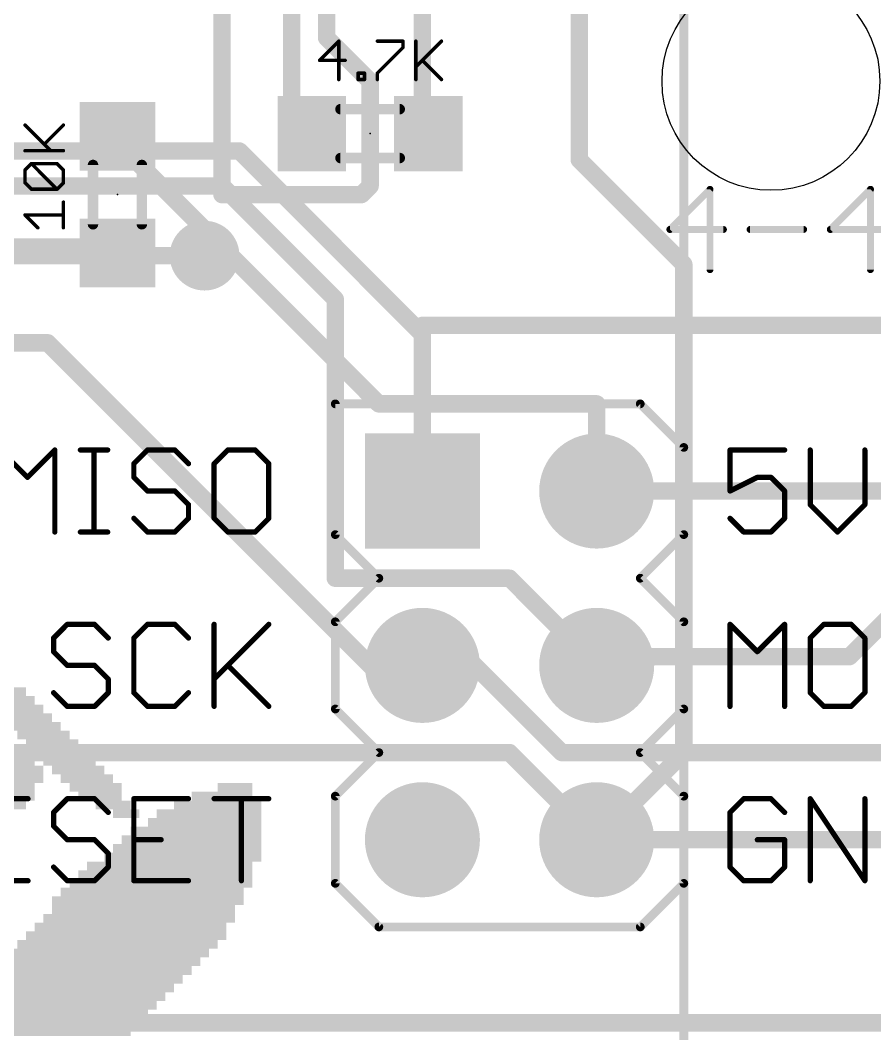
# Model space of a CAD drawing. Extents: x 0 to 99.1, y -1.2 to 60.2.
# Drawn here: x 54.84 to 67.3, y 25.62 to 40.39 of the extents above; entities that cross this region are included whole.
import ezdxf

# ---------------------------------------------------------------- set-up
doc = ezdxf.new("R2010")
doc.units = 0
for name, color, linetype in [('1', 22, 'CONTINUOUS'), ('16', 175, 'CONTINUOUS'), ('17', 82, 'CONTINUOUS'), ('18', 82, 'CONTINUOUS'), ('20', 7, 'CONTINUOUS'), ('21', 253, 'CONTINUOUS'), ('22', 253, 'CONTINUOUS'), ('23', 7, 'CONTINUOUS'), ('51', 253, 'CONTINUOUS')]:
    doc.layers.add(name, color=color, linetype=linetype)

# ---------------------------------------------------------------- blocks, each defined once
blk = doc.blocks.new('RECT')
blk.add_solid([(-0.5, -0.5), (0.5, -0.5), (-0.5, 0.5), (0.5, 0.5)])
blk = doc.blocks.new('ROUNDP')
at = {"const_width": 0.5}
blk.add_lwpolyline([(0, -0.25, 1), (0, 0.25, 1), (0, -0.25)], format="xyb", dxfattribs=at)
blk = doc.blocks.new('SQUAREP')
blk.add_solid([(-0.5, -0.5), (0.5, -0.5), (-0.5, 0.5), (0.5, 0.5)])
blk = doc.blocks.new('ROUNDV')
at = {"const_width": 0.5}
blk.add_lwpolyline([(0, -0.25, 1), (0, 0.25, 1), (0, -0.25)], format="xyb", dxfattribs=at)

msp = doc.modelspace()

# ---------------------------------------------------------------- linework, layer by layer
at = {"layer": '1', "const_width": 0.254}
for points in [[(58.801, 38.989), (58.801, 43.053)], [(59.309, 40.132), (59.309, 42.418)], [(60.706, 38.735), (60.706, 41.021)], [(62.992, 41.021), (62.992, 38.354)], [(57.785, 40.513), (57.785, 37.846)], [(59.944, 39.497), (59.309, 40.132)], [(59.944, 37.973), (59.944, 39.497)], [(59.055, 38.735), (58.801, 38.989)], [(59.055, 38.735), (59.094, 38.735)], [(60.706, 38.735), (60.794, 38.735)], [(56.261, 38.608), (56.261, 38.696)], [(57.7215, 37.1475), (56.261, 38.608)], [(62.992, 38.354), (64.516, 36.83)], [(59.817, 37.846), (59.944, 37.973)], [(57.785, 37.846), (59.817, 37.846)], [(53.086, 37.084), (56.261, 37.084)], [(56.261, 37.084), (56.261, 36.996)], [(57.7215, 37.1475), (57.531, 36.957)], [(60.071, 34.798), (57.7215, 37.1475)], [(64.516, 36.83), (64.516, 29.718)], [(63.246, 34.798), (60.071, 34.798)], [(63.246, 33.528), (63.246, 34.798)], [(64.516, 29.718), (63.246, 28.448)]]:
    msp.add_lwpolyline(points, dxfattribs=at)
at = {"layer": '1', "const_width": 0.127}
for points in [[(59.3539, 40.1769, 1), (59.2641, 40.0871)], [(59.2455, 40.132, 1), (59.3725, 40.132)], [(60.0075, 39.497, 1), (59.8805, 39.497)], [(59.8991, 39.4521, 1), (59.9889, 39.5419)], [(58.8459, 39.0339, 1), (58.7561, 38.9441)], [(58.7375, 38.989, 1), (58.8645, 38.989)], [(59.055, 38.7985, 1), (59.055, 38.6715)], [(59.0101, 38.6901, 1), (59.0999, 38.7799)], [(59.094, 38.6715, 1), (59.094, 38.7985)], [(60.706, 38.7985, 1), (60.706, 38.6715)], [(60.794, 38.6715, 1), (60.794, 38.7985)], [(56.3245, 38.696, 1), (56.1975, 38.696)], [(56.3059, 38.6529, 1), (56.2161, 38.5631)], [(60.6425, 38.735, 1), (60.7695, 38.735)], [(56.1975, 38.608, 1), (56.3245, 38.608)], [(63.0369, 38.3989, 1), (62.9471, 38.3091)], [(62.9285, 38.354, 1), (63.0555, 38.354)], [(59.9889, 37.9281, 1), (59.8991, 38.0179)], [(57.785, 37.9095, 1), (57.785, 37.7825)], [(59.7721, 37.8909, 1), (59.8619, 37.8011)], [(59.817, 37.7825, 1), (59.817, 37.9095)], [(59.8805, 37.973, 1), (60.0075, 37.973)], [(57.7215, 37.846, 1), (57.8485, 37.846)], [(56.3245, 37.084, 1), (56.1975, 37.084)], [(56.261, 37.0205, 1), (56.261, 37.1475)], [(57.7664, 37.1924, 1), (57.6766, 37.1026)], [(57.7664, 37.1026, 1), (57.6766, 37.1924)], [(57.6766, 37.1026, 1), (57.7664, 37.1924)], [(56.1975, 36.996, 1), (56.3245, 36.996)], [(57.4861, 37.0019, 1), (57.5759, 36.9121)], [(64.5795, 36.83, 1), (64.4525, 36.83)], [(64.4711, 36.7851, 1), (64.5609, 36.8749)], [(60.071, 34.8615, 1), (60.071, 34.7345)], [(60.0261, 34.7531, 1), (60.1159, 34.8429)], [(63.3095, 34.798, 1), (63.1825, 34.798)], [(63.246, 34.7345, 1), (63.246, 34.8615)], [(63.1825, 33.528, 1), (63.3095, 33.528)], [(64.5609, 29.6731, 1), (64.4711, 29.7629)], [(64.4525, 29.718, 1), (64.5795, 29.718)], [(63.2011, 28.4929, 1), (63.2909, 28.4031)]]:
    msp.add_lwpolyline(points, format="xyb", dxfattribs=at)
at = {"layer": '16', "const_width": 0.254}
for points in [[(66.929, 31.115), (76.708, 40.894)], [(58.039, 38.481), (36.957, 38.481)], [(60.6425, 35.8775), (58.039, 38.481)], [(57.785, 37.973), (36.195, 37.973)], [(59.436, 36.322), (57.785, 37.973)], [(57.531, 36.957), (36.576, 36.957)], [(59.436, 32.258), (59.436, 36.322)], [(60.706, 35.941), (60.6425, 35.8775)], [(60.706, 35.941), (69.088, 35.941)], [(60.706, 35.814), (60.6425, 35.8775)], [(60.706, 33.528), (60.706, 35.814)], [(55.245, 35.687), (34.29, 35.687)], [(59.944, 30.988), (55.245, 35.687)], [(63.246, 33.528), (67.437, 33.528)], [(61.976, 32.258), (59.436, 32.258)], [(63.246, 30.988), (61.976, 32.258)], [(63.246, 31.115), (66.929, 31.115)], [(63.246, 31.115), (63.246, 30.988)], [(60.706, 30.988), (59.944, 30.988)], [(60.706, 30.988), (61.468, 30.988)], [(61.468, 30.988), (62.738, 29.718)], [(48.895, 29.718), (61.976, 29.718)], [(61.976, 29.718), (63.246, 28.448)], [(62.738, 29.718), (67.691, 29.718)], [(63.246, 28.448), (74.93, 28.448)], [(21.59, 25.781), (73.533, 25.781)]]:
    msp.add_lwpolyline(points, dxfattribs=at)
at = {"layer": '16', "const_width": 0.127}
for points in [[(58.0839, 38.5259, 1), (57.9941, 38.4361)], [(58.039, 38.4175, 1), (58.039, 38.5445)], [(57.8299, 38.0179, 1), (57.7401, 37.9281)], [(57.785, 37.9095, 1), (57.785, 38.0365)], [(57.531, 36.8935, 1), (57.531, 37.0205)], [(59.4995, 36.322, 1), (59.3725, 36.322)], [(59.3911, 36.2771, 1), (59.4809, 36.3669)], [(60.706, 36.0045, 1), (60.706, 35.8775)], [(60.7509, 35.8961, 1), (60.6611, 35.9859)], [(60.6874, 35.9224, 1), (60.5976, 35.8326)], [(60.5976, 35.9224, 1), (60.6874, 35.8326)], [(60.5976, 35.8326, 1), (60.6874, 35.9224)], [(60.7695, 35.814, 1), (60.6425, 35.814)], [(60.6611, 35.7691, 1), (60.7509, 35.8589)], [(55.2899, 35.7319, 1), (55.2001, 35.6421)], [(55.245, 35.6235, 1), (55.245, 35.7505)], [(60.6425, 33.528, 1), (60.7695, 33.528)], [(63.246, 33.5915, 1), (63.246, 33.4645)], [(59.436, 32.3215, 1), (59.436, 32.1945)], [(62.0209, 32.3029, 1), (61.9311, 32.2131)], [(61.976, 32.1945, 1), (61.976, 32.3215)], [(59.3725, 32.258, 1), (59.4995, 32.258)], [(63.246, 31.1785, 1), (63.246, 31.0515)], [(63.3095, 31.115, 1), (63.1825, 31.115)], [(66.8841, 31.1599, 1), (66.9739, 31.0701)], [(66.929, 31.0515, 1), (66.929, 31.1785)], [(59.944, 31.0515, 1), (59.944, 30.9245)], [(59.8991, 30.9431, 1), (59.9889, 31.0329)], [(60.706, 31.0515, 1), (60.706, 30.9245)], [(60.706, 30.9245, 1), (60.706, 31.0515)], [(61.5129, 31.0329, 1), (61.4231, 30.9431)], [(61.468, 30.9245, 1), (61.468, 31.0515)], [(63.1825, 30.988, 1), (63.3095, 30.988)], [(63.2011, 30.9431, 1), (63.2909, 31.0329)], [(62.0209, 29.7629, 1), (61.9311, 29.6731)], [(61.976, 29.6545, 1), (61.976, 29.7815)], [(62.738, 29.7815, 1), (62.738, 29.6545)], [(62.6931, 29.6731, 1), (62.7829, 29.7629)], [(63.246, 28.5115, 1), (63.246, 28.3845)], [(63.2011, 28.4031, 1), (63.2909, 28.4929)]]:
    msp.add_lwpolyline(points, format="xyb", dxfattribs=at)
at = {"layer": '20'}
msp.add_circle((65.786, 39.497), 1.5875, dxfattribs=at)
at = {"layer": '21'}
for points, const_width in [([(59.487, 40.0817), (59.2074, 39.802)], 0.0508), ([(59.487, 39.5224), (59.487, 40.0817)], 0.0508), ([(60.0494, 40.0817), (60.4222, 40.0817)], 0.0508), ([(60.4222, 39.9885), (60.0494, 39.6156)], 0.0508), ([(60.4222, 40.0817), (60.4222, 39.9885)], 0.0508), ([(60.6107, 40.0817), (60.6107, 39.5224)], 0.0508), ([(60.6107, 39.7088), (60.9835, 40.0817)], 0.0508), ([(59.2074, 39.802), (59.5802, 39.802)], 0.0508), ([(60.7039, 39.802), (60.9835, 39.5224)], 0.0508), ([(59.7687, 39.5224), (59.7687, 39.6156)], 0.0508), ([(59.7687, 39.6156), (59.8619, 39.6156)], 0.0508), ([(59.8619, 39.6156), (59.8619, 39.5224)], 0.0508), ([(60.0494, 39.6156), (60.0494, 39.5224)], 0.0508), ([(59.8619, 39.5224), (59.7687, 39.5224)], 0.0508), ([(55.2872, 38.486), (54.9143, 38.8589)], 0.0508), ([(55.194, 38.5792), (55.4736, 38.8589)], 0.0508), ([(54.9143, 38.486), (55.4736, 38.486)], 0.0508), ([(54.9143, 38.2043), (55.0075, 38.2976)], 0.0508), ([(55.0075, 38.2976), (55.3804, 38.2976)], 0.0508), ([(55.3804, 37.9247), (55.0075, 38.2976)], 0.0508), ([(55.3804, 38.2976), (55.4736, 38.2043)], 0.0508), ([(54.9143, 38.0179), (54.9143, 38.2043)], 0.0508), ([(55.4736, 38.2043), (55.4736, 38.0179)], 0.0508), ([(55.0075, 37.9247), (54.9143, 38.0179)], 0.0508), ([(55.3804, 37.9247), (55.0075, 37.9247)], 0.0508), ([(55.4736, 38.0179), (55.3804, 37.9247)], 0.0508), ([(64.8975, 37.9232), (64.3128, 37.3385)], 0.1016), ([(64.8975, 36.7538), (64.8975, 37.9232)], 0.1016), ([(67.2363, 37.9232), (66.6516, 37.3385)], 0.1016), ([(67.2363, 36.7538), (67.2363, 37.9232)], 0.1016), ([(55.4736, 37.3634), (55.4736, 37.7362)], 0.0508), ([(55.1008, 37.3634), (54.9143, 37.5498)], 0.0508), ([(54.9143, 37.5498), (55.4736, 37.5498)], 0.0508), ([(64.3128, 37.3385), (65.0924, 37.3385)], 0.1016), ([(65.4822, 37.3385), (66.2618, 37.3385)], 0.1016), ([(66.6516, 37.3385), (67.4312, 37.3385)], 0.1016), ([(63.881, 34.798), (59.436, 34.798)], 0.127), ([(59.436, 34.798), (59.436, 32.893)], 0.127), ([(64.516, 34.163), (63.881, 34.798)], 0.127), ([(54.5513, 34.1259), (54.9496, 33.7276)], 0.0762), ([(54.9496, 33.7276), (55.3479, 34.1259)], 0.0762), ([(55.3479, 34.1259), (55.3479, 32.9311)], 0.0762), ([(55.7207, 34.1259), (56.119, 34.1259)], 0.0762), ([(55.9198, 32.9311), (55.9198, 34.1259)], 0.0762), ([(56.6994, 34.1259), (56.5003, 33.9268)], 0.0762), ([(57.0977, 34.1259), (56.6994, 34.1259)], 0.0762), ([(57.2968, 33.9268), (57.0977, 34.1259)], 0.0762), ([(57.8688, 34.1259), (57.6697, 33.9268)], 0.0762), ([(58.2671, 34.1259), (57.8688, 34.1259)], 0.0762), ([(58.4662, 33.9268), (58.2671, 34.1259)], 0.0762), ([(64.516, 32.893), (64.516, 34.163)], 0.127), ([(65.9856, 34.1259), (65.1891, 34.1259)], 0.0762), ([(65.1891, 34.1259), (65.1891, 33.5285)], 0.0762), ([(66.3585, 34.1259), (66.3585, 33.3294)], 0.0762), ([(67.155, 33.3294), (67.155, 34.1259)], 0.0762), ([(56.5003, 33.9268), (56.5003, 33.7276)], 0.0762), ([(57.6697, 33.9268), (57.6697, 33.1302)], 0.0762), ([(58.4662, 33.1302), (58.4662, 33.9268)], 0.0762), ([(56.5003, 33.7276), (56.6994, 33.5285)], 0.0762), ([(65.1891, 33.5285), (65.5874, 33.7276)], 0.0762), ([(65.5874, 33.7276), (65.7865, 33.7276)], 0.0762), ([(65.7865, 33.7276), (65.9856, 33.5285)], 0.0762), ([(56.6994, 33.5285), (57.0977, 33.5285)], 0.0762), ([(57.0977, 33.5285), (57.2968, 33.3294)], 0.0762), ([(65.9856, 33.5285), (65.9856, 33.1302)], 0.0762), ([(57.2968, 33.3294), (57.2968, 33.1302)], 0.0762), ([(66.3585, 33.3294), (66.7568, 32.9311)], 0.0762), ([(66.7568, 32.9311), (67.155, 33.3294)], 0.0762), ([(56.6994, 32.9311), (56.5003, 33.1302)], 0.0762), ([(57.2968, 33.1302), (57.0977, 32.9311)], 0.0762), ([(57.6697, 33.1302), (57.8688, 32.9311)], 0.0762), ([(58.2671, 32.9311), (58.4662, 33.1302)], 0.0762), ([(65.3882, 32.9311), (65.1891, 33.1302)], 0.0762), ([(65.9856, 33.1302), (65.7865, 32.9311)], 0.0762), ([(55.7207, 32.9311), (56.119, 32.9311)], 0.0762), ([(57.0977, 32.9311), (56.6994, 32.9311)], 0.0762), ([(57.8688, 32.9311), (58.2671, 32.9311)], 0.0762), ([(59.436, 32.893), (60.071, 32.258)], 0.127), ([(63.881, 32.258), (64.516, 32.893)], 0.127), ([(65.7865, 32.9311), (65.3882, 32.9311)], 0.0762), ([(60.071, 32.258), (59.436, 31.623)], 0.127), ([(64.516, 31.623), (63.881, 32.258)], 0.127), ([(55.53, 31.5859), (55.3309, 31.3868)], 0.0762), ([(55.9283, 31.5859), (55.53, 31.5859)], 0.0762), ([(56.1275, 31.3868), (55.9283, 31.5859)], 0.0762), ([(56.6994, 31.5859), (56.5003, 31.3868)], 0.0762), ([(57.0977, 31.5859), (56.6994, 31.5859)], 0.0762), ([(57.2968, 31.3868), (57.0977, 31.5859)], 0.0762), ([(57.6697, 31.5859), (57.6697, 30.3911)], 0.0762), ([(57.6697, 30.7894), (58.4662, 31.5859)], 0.0762), ([(59.436, 31.623), (59.436, 30.353)], 0.127), ([(64.516, 30.353), (64.516, 31.623)], 0.127), ([(65.1891, 30.3911), (65.1891, 31.5859)], 0.0762), ([(65.1891, 31.5859), (65.5874, 31.1876)], 0.0762), ([(65.5874, 31.1876), (65.9856, 31.5859)], 0.0762), ([(65.9856, 31.5859), (65.9856, 30.3911)], 0.0762), ([(66.5576, 31.5859), (66.3585, 31.3868)], 0.0762), ([(66.9559, 31.5859), (66.5576, 31.5859)], 0.0762), ([(67.155, 31.3868), (66.9559, 31.5859)], 0.0762), ([(55.3309, 31.3868), (55.3309, 31.1876)], 0.0762), ([(56.5003, 31.3868), (56.5003, 30.5902)], 0.0762), ([(66.3585, 31.3868), (66.3585, 30.5902)], 0.0762), ([(67.155, 30.5902), (67.155, 31.3868)], 0.0762), ([(55.3309, 31.1876), (55.53, 30.9885)], 0.0762), ([(55.53, 30.9885), (55.9283, 30.9885)], 0.0762), ([(55.9283, 30.9885), (56.1275, 30.7894)], 0.0762), ([(57.8688, 30.9885), (58.4662, 30.3911)], 0.0762), ([(56.1275, 30.7894), (56.1275, 30.5902)], 0.0762), ([(55.53, 30.3911), (55.3309, 30.5902)], 0.0762), ([(56.1275, 30.5902), (55.9283, 30.3911)], 0.0762), ([(56.5003, 30.5902), (56.6994, 30.3911)], 0.0762), ([(57.0977, 30.3911), (57.2968, 30.5902)], 0.0762), ([(66.3585, 30.5902), (66.5576, 30.3911)], 0.0762), ([(66.9559, 30.3911), (67.155, 30.5902)], 0.0762), ([(55.9283, 30.3911), (55.53, 30.3911)], 0.0762), ([(56.6994, 30.3911), (57.0977, 30.3911)], 0.0762), ([(59.436, 30.353), (60.071, 29.718)], 0.127), ([(63.881, 29.718), (64.516, 30.353)], 0.127), ([(66.5576, 30.3911), (66.9559, 30.3911)], 0.0762), ([(60.071, 29.718), (59.436, 29.083)], 0.127), ([(64.516, 29.083), (63.881, 29.718)], 0.127), ([(59.436, 29.083), (59.436, 27.813)], 0.127), ([(64.516, 27.813), (64.516, 29.083)], 0.127), ([(54.958, 29.0459), (54.1615, 29.0459)], 0.0762), ([(55.53, 29.0459), (55.3309, 28.8468)], 0.0762), ([(55.9283, 29.0459), (55.53, 29.0459)], 0.0762), ([(56.1274, 28.8468), (55.9283, 29.0459)], 0.0762), ([(57.2968, 29.0459), (56.5003, 29.0459)], 0.0762), ([(56.5003, 29.0459), (56.5003, 27.8511)], 0.0762), ([(57.6697, 29.0459), (58.4662, 29.0459)], 0.0762), ([(58.068, 27.8511), (58.068, 29.0459)], 0.0762), ([(65.3882, 29.0459), (65.1891, 28.8468)], 0.0762), ([(65.7865, 29.0459), (65.3882, 29.0459)], 0.0762), ([(65.9856, 28.8468), (65.7865, 29.0459)], 0.0762), ([(66.3585, 27.8511), (66.3585, 29.0459)], 0.0762), ([(66.3585, 29.0459), (67.155, 27.8511)], 0.0762), ([(67.155, 27.8511), (67.155, 29.0459)], 0.0762), ([(55.3309, 28.8468), (55.3309, 28.6476)], 0.0762), ([(65.1891, 28.8468), (65.1891, 28.0502)], 0.0762), ([(55.3309, 28.6476), (55.53, 28.4485)], 0.0762), ([(55.53, 28.4485), (55.9283, 28.4485)], 0.0762), ([(55.9283, 28.4485), (56.1274, 28.2494)], 0.0762), ([(56.5003, 28.4485), (56.8986, 28.4485)], 0.0762), ([(65.9856, 28.4485), (65.5874, 28.4485)], 0.0762), ([(65.9856, 28.0502), (65.9856, 28.4485)], 0.0762), ([(56.1274, 28.2494), (56.1274, 28.0502)], 0.0762), ([(55.53, 27.8511), (55.3309, 28.0502)], 0.0762), ([(56.1274, 28.0502), (55.9283, 27.8511)], 0.0762), ([(65.1891, 28.0502), (65.3882, 27.8511)], 0.0762), ([(65.7865, 27.8511), (65.9856, 28.0502)], 0.0762), ([(54.1615, 27.8511), (54.958, 27.8511)], 0.0762), ([(55.9283, 27.8511), (55.53, 27.8511)], 0.0762), ([(56.5003, 27.8511), (57.2968, 27.8511)], 0.0762), ([(59.436, 27.813), (60.071, 27.178)], 0.127), ([(63.881, 27.178), (64.516, 27.813)], 0.127), ([(65.3882, 27.8511), (65.7865, 27.8511)], 0.0762), ([(60.071, 27.178), (63.881, 27.178)], 0.127)]:
    msp.add_lwpolyline(points, dxfattribs=dict(at, const_width=const_width))
for points, const_width in [([(59.4997, 40.0817, 1), (59.4743, 40.0817)], 0.0254), ([(59.496, 40.0727, 1), (59.4781, 40.0907)], 0.0254), ([(60.0494, 40.0944, 1), (60.0494, 40.069)], 0.0254), ([(60.4349, 40.0817, 1), (60.4095, 40.0817)], 0.0254), ([(60.4312, 39.9795, 1), (60.4132, 39.9974)], 0.0254), ([(60.4222, 40.069, 1), (60.4222, 40.0944)], 0.0254), ([(60.6234, 40.0817, 1), (60.598, 40.0817)], 0.0254), ([(60.9925, 40.0727, 1), (60.9745, 40.0907)], 0.0254), ([(60.4095, 39.9885, 1), (60.4349, 39.9885)], 0.0254), ([(59.2074, 39.8147, 1), (59.2074, 39.7893)], 0.0254), ([(59.1984, 39.811, 1), (59.2164, 39.7931)], 0.0254), ([(59.5802, 39.7893, 1), (59.5802, 39.8147)], 0.0254), ([(60.6017, 39.7178, 1), (60.6197, 39.6998)], 0.0254), ([(60.7129, 39.811, 1), (60.6949, 39.7931)], 0.0254), ([(59.7814, 39.6156, 1), (59.756, 39.6156)], 0.0254), ([(59.7687, 39.6283, 1), (59.7687, 39.6029)], 0.0254), ([(59.8746, 39.6156, 1), (59.8492, 39.6156)], 0.0254), ([(59.8619, 39.6029, 1), (59.8619, 39.6283)], 0.0254), ([(60.0621, 39.6156, 1), (60.0367, 39.6156)], 0.0254), ([(60.0404, 39.6246, 1), (60.0583, 39.6066)], 0.0254), ([(59.4743, 39.5224, 1), (59.4997, 39.5224)], 0.0254), ([(59.7687, 39.5351, 1), (59.7687, 39.5097)], 0.0254), ([(59.756, 39.5224, 1), (59.7814, 39.5224)], 0.0254), ([(59.8492, 39.5224, 1), (59.8746, 39.5224)], 0.0254), ([(59.8619, 39.5097, 1), (59.8619, 39.5351)], 0.0254), ([(60.0367, 39.5224, 1), (60.0621, 39.5224)], 0.0254), ([(60.598, 39.5224, 1), (60.6234, 39.5224)], 0.0254), ([(60.9745, 39.5134, 1), (60.9925, 39.5314)], 0.0254), ([(54.9233, 38.8678, 1), (54.9053, 38.8499)], 0.0254), ([(55.4826, 38.8499, 1), (55.4646, 38.8678)], 0.0254), ([(55.185, 38.5882, 1), (55.2029, 38.5703)], 0.0254), ([(54.9143, 38.4987, 1), (54.9143, 38.4733)], 0.0254), ([(55.2782, 38.477, 1), (55.2962, 38.495)], 0.0254), ([(55.4736, 38.4733, 1), (55.4736, 38.4987)], 0.0254), ([(55.0075, 38.3103, 1), (55.0075, 38.2849)], 0.0254), ([(55.0165, 38.3065, 1), (54.9986, 38.2886)], 0.0254), ([(55.0165, 38.2886, 1), (54.9986, 38.3065)], 0.0254), ([(55.3894, 38.3065, 1), (55.3714, 38.2886)], 0.0254), ([(55.3804, 38.2849, 1), (55.3804, 38.3103)], 0.0254), ([(54.927, 38.2043, 1), (54.9016, 38.2043)], 0.0254), ([(54.9053, 38.2133, 1), (54.9233, 38.1954)], 0.0254), ([(55.4863, 38.2043, 1), (55.4609, 38.2043)], 0.0254), ([(55.4646, 38.1954, 1), (55.4826, 38.2133)], 0.0254), ([(54.9233, 38.0269, 1), (54.9053, 38.0089)], 0.0254), ([(54.9016, 38.0179, 1), (54.927, 38.0179)], 0.0254), ([(55.0075, 37.9374, 1), (55.0075, 37.912)], 0.0254), ([(54.9986, 37.9157, 1), (55.0165, 37.9337)], 0.0254), ([(55.3714, 37.9337, 1), (55.3894, 37.9157)], 0.0254), ([(55.3714, 37.9157, 1), (55.3894, 37.9337)], 0.0254), ([(55.3804, 37.912, 1), (55.3804, 37.9374)], 0.0254), ([(55.4609, 38.0179, 1), (55.4863, 38.0179)], 0.0254), ([(55.4826, 38.0089, 1), (55.4646, 38.0269)], 0.0254), ([(64.9229, 37.9232, 1), (64.8721, 37.9232)], 0.0508), ([(64.9155, 37.9052, 1), (64.8795, 37.9412)], 0.0508), ([(67.2617, 37.9232, 1), (67.2109, 37.9232)], 0.0508), ([(67.2543, 37.9052, 1), (67.2183, 37.9412)], 0.0508), ([(55.4863, 37.7362, 1), (55.4609, 37.7362)], 0.0254), ([(54.9233, 37.5588, 1), (54.9053, 37.5408)], 0.0254), ([(54.9143, 37.5625, 1), (54.9143, 37.5371)], 0.0254), ([(55.4736, 37.5371, 1), (55.4736, 37.5625)], 0.0254), ([(55.0918, 37.3544, 1), (55.1097, 37.3724)], 0.0254), ([(55.4609, 37.3634, 1), (55.4863, 37.3634)], 0.0254), ([(64.2948, 37.3565, 1), (64.3308, 37.3205)], 0.0508), ([(64.3128, 37.3639, 1), (64.3128, 37.3131)], 0.0508), ([(65.0924, 37.3131, 1), (65.0924, 37.3639)], 0.0508), ([(65.4822, 37.3639, 1), (65.4822, 37.3131)], 0.0508), ([(66.2618, 37.3131, 1), (66.2618, 37.3639)], 0.0508), ([(66.6336, 37.3565, 1), (66.6696, 37.3205)], 0.0508), ([(66.6516, 37.3639, 1), (66.6516, 37.3131)], 0.0508), ([(64.8721, 36.7538, 1), (64.9229, 36.7538)], 0.0508), ([(67.2109, 36.7538, 1), (67.2617, 36.7538)], 0.0508), ([(59.436, 34.8298, 1), (59.436, 34.7662)], 0.0635), ([(59.4678, 34.798, 1), (59.4042, 34.798)], 0.0635), ([(63.9035, 34.8205, 1), (63.8585, 34.7755)], 0.0635), ([(63.881, 34.7662, 1), (63.881, 34.8298)], 0.0635), ([(55.3669, 34.1259, 1), (55.3288, 34.1259)], 0.0381), ([(55.3613, 34.1124, 1), (55.3344, 34.1394)], 0.0381), ([(55.7207, 34.145, 1), (55.7207, 34.1069)], 0.0381), ([(55.9389, 34.1259, 1), (55.9008, 34.1259)], 0.0381), ([(56.119, 34.1069, 1), (56.119, 34.145)], 0.0381), ([(56.6994, 34.145, 1), (56.6994, 34.1069)], 0.0381), ([(56.7129, 34.1124, 1), (56.686, 34.1394)], 0.0381), ([(57.1112, 34.1394, 1), (57.0842, 34.1124)], 0.0381), ([(57.0977, 34.1069, 1), (57.0977, 34.145)], 0.0381), ([(57.8688, 34.145, 1), (57.8688, 34.1069)], 0.0381), ([(57.8823, 34.1124, 1), (57.8554, 34.1394)], 0.0381), ([(58.2806, 34.1394, 1), (58.2536, 34.1124)], 0.0381), ([(58.2671, 34.1069, 1), (58.2671, 34.145)], 0.0381), ([(64.5478, 34.163, 1), (64.4843, 34.163)], 0.0635), ([(64.4935, 34.1405, 1), (64.5385, 34.1855)], 0.0635), ([(65.1891, 34.145, 1), (65.1891, 34.1069)], 0.0381), ([(65.2081, 34.1259, 1), (65.1701, 34.1259)], 0.0381), ([(65.9856, 34.1069, 1), (65.9856, 34.145)], 0.0381), ([(66.3775, 34.1259, 1), (66.3394, 34.1259)], 0.0381), ([(67.1741, 34.1259, 1), (67.136, 34.1259)], 0.0381), ([(56.5193, 33.9268, 1), (56.4812, 33.9268)], 0.0381), ([(56.4868, 33.9403, 1), (56.5138, 33.9133)], 0.0381), ([(57.2834, 33.9133, 1), (57.3103, 33.9403)], 0.0381), ([(57.6887, 33.9268, 1), (57.6506, 33.9268)], 0.0381), ([(57.6562, 33.9403, 1), (57.6832, 33.9133)], 0.0381), ([(58.4853, 33.9268, 1), (58.4472, 33.9268)], 0.0381), ([(58.4528, 33.9133, 1), (58.4797, 33.9403)], 0.0381), ([(54.9361, 33.7411, 1), (54.963, 33.7142)], 0.0381), ([(54.9361, 33.7142, 1), (54.963, 33.7411)], 0.0381), ([(56.5138, 33.7411, 1), (56.4868, 33.7142)], 0.0381), ([(56.4812, 33.7276, 1), (56.5193, 33.7276)], 0.0381), ([(65.5874, 33.7467, 1), (65.5874, 33.7086)], 0.0381), ([(65.5959, 33.7106, 1), (65.5789, 33.7447)], 0.0381), ([(65.8, 33.7411, 1), (65.773, 33.7142)], 0.0381), ([(65.7865, 33.7086, 1), (65.7865, 33.7467)], 0.0381), ([(56.6994, 33.5476, 1), (56.6994, 33.5095)], 0.0381), ([(56.686, 33.515, 1), (56.7129, 33.542)], 0.0381), ([(57.1112, 33.542, 1), (57.0842, 33.515)], 0.0381), ([(57.0977, 33.5095, 1), (57.0977, 33.5476)], 0.0381), ([(65.1806, 33.5455, 1), (65.1976, 33.5115)], 0.0381), ([(65.1701, 33.5285, 1), (65.2081, 33.5285)], 0.0381), ([(66.0047, 33.5285, 1), (65.9666, 33.5285)], 0.0381), ([(65.9722, 33.515, 1), (65.9991, 33.542)], 0.0381), ([(57.3159, 33.3294, 1), (57.2778, 33.3294)], 0.0381), ([(66.372, 33.3428, 1), (66.345, 33.3159)], 0.0381), ([(67.1685, 33.3159, 1), (67.1416, 33.3428)], 0.0381), ([(57.2834, 33.3159, 1), (57.3103, 33.3428)], 0.0381), ([(66.3394, 33.3294, 1), (66.3775, 33.3294)], 0.0381), ([(67.136, 33.3294, 1), (67.1741, 33.3294)], 0.0381), ([(56.5138, 33.1437, 1), (56.4868, 33.1168)], 0.0381), ([(57.2778, 33.1302, 1), (57.3159, 33.1302)], 0.0381), ([(57.3103, 33.1168, 1), (57.2834, 33.1437)], 0.0381), ([(57.6506, 33.1302, 1), (57.6887, 33.1302)], 0.0381), ([(57.6832, 33.1437, 1), (57.6562, 33.1168)], 0.0381), ([(58.4472, 33.1302, 1), (58.4853, 33.1302)], 0.0381), ([(58.4797, 33.1168, 1), (58.4528, 33.1437)], 0.0381), ([(65.2026, 33.1437, 1), (65.1756, 33.1168)], 0.0381), ([(65.9666, 33.1302, 1), (66.0047, 33.1302)], 0.0381), ([(65.9991, 33.1168, 1), (65.9722, 33.1437)], 0.0381), ([(55.3288, 32.9311, 1), (55.3669, 32.9311)], 0.0381), ([(55.7207, 32.9502, 1), (55.7207, 32.9121)], 0.0381), ([(55.9008, 32.9311, 1), (55.9389, 32.9311)], 0.0381), ([(56.119, 32.9121, 1), (56.119, 32.9502)], 0.0381), ([(56.6994, 32.9502, 1), (56.6994, 32.9121)], 0.0381), ([(56.686, 32.9176, 1), (56.7129, 32.9446)], 0.0381), ([(57.0842, 32.9446, 1), (57.1112, 32.9176)], 0.0381), ([(57.0977, 32.9121, 1), (57.0977, 32.9502)], 0.0381), ([(57.8688, 32.9502, 1), (57.8688, 32.9121)], 0.0381), ([(57.8554, 32.9176, 1), (57.8823, 32.9446)], 0.0381), ([(58.2536, 32.9446, 1), (58.2806, 32.9176)], 0.0381), ([(58.2671, 32.9121, 1), (58.2671, 32.9502)], 0.0381), ([(59.4585, 32.9155, 1), (59.4135, 32.8705)], 0.0635), ([(59.4042, 32.893, 1), (59.4678, 32.893)], 0.0635), ([(64.4843, 32.893, 1), (64.5478, 32.893)], 0.0635), ([(64.5385, 32.8705, 1), (64.4935, 32.9155)], 0.0635), ([(65.3882, 32.9502, 1), (65.3882, 32.9121)], 0.0381), ([(65.3748, 32.9176, 1), (65.4017, 32.9446)], 0.0381), ([(65.773, 32.9446, 1), (65.8, 32.9176)], 0.0381), ([(65.7865, 32.9121, 1), (65.7865, 32.9502)], 0.0381), ([(66.7433, 32.9446, 1), (66.7702, 32.9176)], 0.0381), ([(66.7433, 32.9176, 1), (66.7702, 32.9446)], 0.0381), ([(60.0935, 32.2355, 1), (60.0485, 32.2805)], 0.0635), ([(60.0485, 32.2355, 1), (60.0935, 32.2805)], 0.0635), ([(63.9035, 32.2805, 1), (63.8585, 32.2355)], 0.0635), ([(63.8585, 32.2805, 1), (63.9035, 32.2355)], 0.0635), ([(55.53, 31.605, 1), (55.53, 31.5669)], 0.0381), ([(55.5435, 31.5724, 1), (55.5166, 31.5994)], 0.0381), ([(55.9418, 31.5994, 1), (55.9148, 31.5724)], 0.0381), ([(55.9283, 31.5669, 1), (55.9283, 31.605)], 0.0381), ([(56.6994, 31.605, 1), (56.6994, 31.5669)], 0.0381), ([(56.7129, 31.5724, 1), (56.686, 31.5994)], 0.0381), ([(57.1112, 31.5994, 1), (57.0842, 31.5724)], 0.0381), ([(57.0977, 31.5669, 1), (57.0977, 31.605)], 0.0381), ([(57.6887, 31.5859, 1), (57.6506, 31.5859)], 0.0381), ([(58.4797, 31.5724, 1), (58.4528, 31.5994)], 0.0381), ([(59.4135, 31.6455, 1), (59.4585, 31.6005)], 0.0635), ([(59.4678, 31.623, 1), (59.4042, 31.623)], 0.0635), ([(64.5478, 31.623, 1), (64.4843, 31.623)], 0.0635), ([(64.4935, 31.6005, 1), (64.5385, 31.6455)], 0.0635), ([(65.2026, 31.5994, 1), (65.1756, 31.5724)], 0.0381), ([(65.2081, 31.5859, 1), (65.1701, 31.5859)], 0.0381), ([(66.0047, 31.5859, 1), (65.9666, 31.5859)], 0.0381), ([(65.9991, 31.5724, 1), (65.9722, 31.5994)], 0.0381), ([(66.5576, 31.605, 1), (66.5576, 31.5669)], 0.0381), ([(66.5711, 31.5724, 1), (66.5442, 31.5994)], 0.0381), ([(66.9694, 31.5994, 1), (66.9424, 31.5724)], 0.0381), ([(66.9559, 31.5669, 1), (66.9559, 31.605)], 0.0381), ([(55.3174, 31.4003, 1), (55.3444, 31.3733)], 0.0381), ([(55.35, 31.3868, 1), (55.3119, 31.3868)], 0.0381), ([(56.114, 31.3733, 1), (56.1409, 31.4003)], 0.0381), ([(56.5194, 31.3868, 1), (56.4813, 31.3868)], 0.0381), ([(56.4868, 31.4003, 1), (56.5138, 31.3733)], 0.0381), ([(57.2834, 31.3733, 1), (57.3103, 31.4003)], 0.0381), ([(66.3775, 31.3868, 1), (66.3394, 31.3868)], 0.0381), ([(66.345, 31.4003, 1), (66.372, 31.3733)], 0.0381), ([(67.1741, 31.3868, 1), (67.136, 31.3868)], 0.0381), ([(67.1416, 31.3733, 1), (67.1685, 31.4003)], 0.0381), ([(55.3444, 31.2011, 1), (55.3174, 31.1742)], 0.0381), ([(55.3119, 31.1876, 1), (55.35, 31.1876)], 0.0381), ([(65.5739, 31.2011, 1), (65.6008, 31.1742)], 0.0381), ([(65.5739, 31.1742, 1), (65.6008, 31.2011)], 0.0381), ([(55.53, 31.0076, 1), (55.53, 30.9695)], 0.0381), ([(55.5166, 30.975, 1), (55.5435, 31.002)], 0.0381), ([(55.9418, 31.002, 1), (55.9148, 30.975)], 0.0381), ([(55.9283, 30.9695, 1), (55.9283, 31.0076)], 0.0381), ([(57.8823, 31.002, 1), (57.8554, 30.975)], 0.0381), ([(56.1465, 30.7894, 1), (56.1084, 30.7894)], 0.0381), ([(56.114, 30.7759, 1), (56.1409, 30.8028)], 0.0381), ([(57.6562, 30.8028, 1), (57.6832, 30.7759)], 0.0381), ([(55.3444, 30.6037, 1), (55.3174, 30.5768)], 0.0381), ([(56.1084, 30.5902, 1), (56.1465, 30.5902)], 0.0381), ([(56.1409, 30.5768, 1), (56.114, 30.6037)], 0.0381), ([(56.5138, 30.6037, 1), (56.4868, 30.5768)], 0.0381), ([(56.4813, 30.5902, 1), (56.5194, 30.5902)], 0.0381), ([(57.3103, 30.5768, 1), (57.2834, 30.6037)], 0.0381), ([(66.372, 30.6037, 1), (66.345, 30.5768)], 0.0381), ([(66.3394, 30.5902, 1), (66.3775, 30.5902)], 0.0381), ([(67.136, 30.5902, 1), (67.1741, 30.5902)], 0.0381), ([(67.1685, 30.5768, 1), (67.1416, 30.6037)], 0.0381), ([(55.53, 30.4102, 1), (55.53, 30.3721)], 0.0381), ([(55.5166, 30.3776, 1), (55.5435, 30.4046)], 0.0381), ([(55.9148, 30.4046, 1), (55.9418, 30.3776)], 0.0381), ([(55.9283, 30.3721, 1), (55.9283, 30.4102)], 0.0381), ([(56.6994, 30.4102, 1), (56.6994, 30.3721)], 0.0381), ([(56.686, 30.3776, 1), (56.7129, 30.4046)], 0.0381), ([(57.0842, 30.4046, 1), (57.1112, 30.3776)], 0.0381), ([(57.0977, 30.3721, 1), (57.0977, 30.4102)], 0.0381), ([(58.4528, 30.3776, 1), (58.4797, 30.4046)], 0.0381), ([(59.4585, 30.3755, 1), (59.4135, 30.3305)], 0.0635), ([(64.5385, 30.3305, 1), (64.4935, 30.3755)], 0.0635), ([(66.5576, 30.4102, 1), (66.5576, 30.3721)], 0.0381), ([(66.5442, 30.3776, 1), (66.5711, 30.4046)], 0.0381), ([(66.9424, 30.4046, 1), (66.9694, 30.3776)], 0.0381), ([(66.9559, 30.3721, 1), (66.9559, 30.4102)], 0.0381), ([(57.6506, 30.3911, 1), (57.6887, 30.3911)], 0.0381), ([(59.4042, 30.353, 1), (59.4678, 30.353)], 0.0635), ([(64.4843, 30.353, 1), (64.5478, 30.353)], 0.0635), ([(65.1701, 30.3911, 1), (65.2081, 30.3911)], 0.0381), ([(65.9666, 30.3911, 1), (66.0047, 30.3911)], 0.0381), ([(60.0935, 29.6955, 1), (60.0485, 29.7405)], 0.0635), ([(60.0485, 29.6955, 1), (60.0935, 29.7405)], 0.0635), ([(63.9035, 29.7405, 1), (63.8585, 29.6955)], 0.0635), ([(63.8585, 29.7405, 1), (63.9035, 29.6955)], 0.0635), ([(59.4135, 29.1055, 1), (59.4585, 29.0605)], 0.0635), ([(59.4678, 29.083, 1), (59.4042, 29.083)], 0.0635), ([(64.5478, 29.083, 1), (64.4843, 29.083)], 0.0635), ([(64.4935, 29.0605, 1), (64.5385, 29.1055)], 0.0635), ([(54.958, 29.0269, 1), (54.958, 29.065)], 0.0381), ([(55.53, 29.065, 1), (55.53, 29.0269)], 0.0381), ([(55.5435, 29.0324, 1), (55.5166, 29.0594)], 0.0381), ([(55.9418, 29.0594, 1), (55.9148, 29.0324)], 0.0381), ([(55.9283, 29.0269, 1), (55.9283, 29.065)], 0.0381), ([(56.5003, 29.065, 1), (56.5003, 29.0269)], 0.0381), ([(56.5193, 29.0459, 1), (56.4812, 29.0459)], 0.0381), ([(57.2968, 29.0269, 1), (57.2968, 29.065)], 0.0381), ([(57.6697, 29.065, 1), (57.6697, 29.0269)], 0.0381), ([(58.087, 29.0459, 1), (58.0489, 29.0459)], 0.0381), ([(58.4662, 29.0269, 1), (58.4662, 29.065)], 0.0381), ([(65.3882, 29.065, 1), (65.3882, 29.0269)], 0.0381), ([(65.4017, 29.0324, 1), (65.3748, 29.0594)], 0.0381), ([(65.8, 29.0594, 1), (65.773, 29.0324)], 0.0381), ([(65.7865, 29.0269, 1), (65.7865, 29.065)], 0.0381), ([(66.3775, 29.0459, 1), (66.3394, 29.0459)], 0.0381), ([(66.3743, 29.0565, 1), (66.3426, 29.0354)], 0.0381), ([(67.1741, 29.0459, 1), (67.136, 29.0459)], 0.0381), ([(55.3499, 28.8468, 1), (55.3118, 28.8468)], 0.0381), ([(55.3174, 28.8603, 1), (55.3444, 28.8333)], 0.0381), ([(56.114, 28.8333, 1), (56.1409, 28.8603)], 0.0381), ([(65.2081, 28.8468, 1), (65.1701, 28.8468)], 0.0381), ([(65.1756, 28.8603, 1), (65.2026, 28.8333)], 0.0381), ([(65.9722, 28.8333, 1), (65.9991, 28.8603)], 0.0381), ([(55.3118, 28.6476, 1), (55.3499, 28.6476)], 0.0381), ([(55.3444, 28.6611, 1), (55.3174, 28.6342)], 0.0381), ([(55.53, 28.4676, 1), (55.53, 28.4295)], 0.0381), ([(55.5166, 28.435, 1), (55.5435, 28.462)], 0.0381), ([(55.9418, 28.462, 1), (55.9148, 28.435)], 0.0381), ([(55.9283, 28.4295, 1), (55.9283, 28.4676)], 0.0381), ([(56.5003, 28.4676, 1), (56.5003, 28.4295)], 0.0381), ([(56.8986, 28.4295, 1), (56.8986, 28.4676)], 0.0381), ([(65.5874, 28.4676, 1), (65.5874, 28.4295)], 0.0381), ([(66.0047, 28.4485, 1), (65.9666, 28.4485)], 0.0381), ([(65.9856, 28.4295, 1), (65.9856, 28.4676)], 0.0381), ([(56.1465, 28.2494, 1), (56.1084, 28.2494)], 0.0381), ([(56.114, 28.2359, 1), (56.1409, 28.2628)], 0.0381), ([(55.3444, 28.0637, 1), (55.3174, 28.0368)], 0.0381), ([(56.1084, 28.0502, 1), (56.1465, 28.0502)], 0.0381), ([(56.1409, 28.0368, 1), (56.114, 28.0637)], 0.0381), ([(65.2026, 28.0637, 1), (65.1756, 28.0368)], 0.0381), ([(65.1701, 28.0502, 1), (65.2081, 28.0502)], 0.0381), ([(65.9666, 28.0502, 1), (66.0047, 28.0502)], 0.0381), ([(65.9991, 28.0368, 1), (65.9722, 28.0637)], 0.0381), ([(54.958, 27.8321, 1), (54.958, 27.8702)], 0.0381), ([(55.53, 27.8702, 1), (55.53, 27.8321)], 0.0381), ([(55.5166, 27.8376, 1), (55.5435, 27.8646)], 0.0381), ([(55.9148, 27.8646, 1), (55.9418, 27.8376)], 0.0381), ([(55.9283, 27.8321, 1), (55.9283, 27.8702)], 0.0381), ([(56.5003, 27.8702, 1), (56.5003, 27.8321)], 0.0381), ([(56.4812, 27.8511, 1), (56.5193, 27.8511)], 0.0381), ([(57.2968, 27.8321, 1), (57.2968, 27.8702)], 0.0381), ([(58.0489, 27.8511, 1), (58.087, 27.8511)], 0.0381), ([(59.4585, 27.8355, 1), (59.4135, 27.7905)], 0.0635), ([(59.4042, 27.813, 1), (59.4678, 27.813)], 0.0635), ([(64.4843, 27.813, 1), (64.5478, 27.813)], 0.0635), ([(64.5385, 27.7905, 1), (64.4935, 27.8355)], 0.0635), ([(65.3882, 27.8702, 1), (65.3882, 27.8321)], 0.0381), ([(65.3748, 27.8376, 1), (65.4017, 27.8646)], 0.0381), ([(65.773, 27.8646, 1), (65.8, 27.8376)], 0.0381), ([(65.7865, 27.8321, 1), (65.7865, 27.8702)], 0.0381), ([(66.3394, 27.8511, 1), (66.3775, 27.8511)], 0.0381), ([(67.136, 27.8511, 1), (67.1741, 27.8511)], 0.0381), ([(67.1392, 27.8405, 1), (67.1709, 27.8617)], 0.0381), ([(60.071, 27.2097, 1), (60.071, 27.1463)], 0.0635), ([(60.0485, 27.1555, 1), (60.0935, 27.2005)], 0.0635), ([(63.8585, 27.2005, 1), (63.9035, 27.1555)], 0.0635), ([(63.881, 27.1463, 1), (63.881, 27.2097)], 0.0635)]:
    msp.add_lwpolyline(points, format="xyb", dxfattribs=dict(at, const_width=const_width))
at = {"layer": '23'}
for p in [(59.944, 38.735), (56.261, 37.846)]:
    msp.add_point(p, dxfattribs=at)
at = {"layer": '51'}
for points, const_width in [([(64.516, 50.927), (64.516, 7.747)], 0.127), ([(60.376, 39.091), (59.512, 39.091)], 0.1524), ([(59.512, 38.379), (60.376, 38.379)], 0.1524), ([(55.905, 38.278), (55.905, 37.414)], 0.1524), ([(56.617, 37.414), (56.617, 38.278)], 0.1524)]:
    msp.add_lwpolyline(points, dxfattribs=dict(at, const_width=const_width))
at = {"layer": '51', "const_width": 0.0762}
for points in [[(59.512, 39.1291, 1), (59.512, 39.0529)], [(60.376, 39.0529, 1), (60.376, 39.1291)], [(59.512, 38.4171, 1), (59.512, 38.3409)], [(60.376, 38.3409, 1), (60.376, 38.4171)], [(55.9431, 38.278, 1), (55.8669, 38.278)], [(56.6551, 38.278, 1), (56.5789, 38.278)], [(55.8669, 37.414, 1), (55.9431, 37.414)], [(56.5789, 37.414, 1), (56.6551, 37.414)]]:
    msp.add_lwpolyline(points, format="xyb", dxfattribs=at)

# ---------------------------------------------------------------- block references
at = {"layer": '1', "yscale": 1.1}
for p in [(59.094, 38.735), (60.794, 38.735)]:
    msp.add_blockref('RECT', p, dxfattribs=at)
at = {"layer": '1', "yscale": 1.1, "rotation": 90}
for p in [(56.261, 38.696), (56.261, 36.996)]:
    msp.add_blockref('RECT', p, dxfattribs=at)
at = {"layer": '17', "xscale": 1.6764, "yscale": 1.6764}
for name, p in [('SQUAREP', (60.706, 33.528)), ('SQUAREP', (60.706, 33.528)), ('ROUNDP', (63.246, 33.528)), ('ROUNDP', (63.246, 33.528)), ('ROUNDP', (60.706, 30.988)), ('ROUNDP', (60.706, 30.988)), ('ROUNDP', (63.246, 30.988)), ('ROUNDP', (63.246, 30.988)), ('ROUNDP', (60.706, 28.448)), ('ROUNDP', (60.706, 28.448)), ('ROUNDP', (63.246, 28.448)), ('ROUNDP', (63.246, 28.448))]:
    msp.add_blockref(name, p, dxfattribs=at)
at = {"layer": '18', "xscale": 1.016, "yscale": 1.016}
msp.add_blockref('ROUNDV', (57.531, 36.957), dxfattribs=at)
msp.add_blockref('ROUNDV', (57.531, 36.957), dxfattribs=at)
at = {"layer": '21', "xscale": 0.508, "yscale": 0.508}
for p in [(60.706, 33.528), (63.246, 33.528), (60.706, 30.988), (63.246, 30.988), (60.706, 28.448), (63.246, 28.448)]:
    msp.add_blockref('RECT', p, dxfattribs=at)
at = {"layer": '22', "yscale": 0.127}
for p, xscale in [((53.7845, 30.607), 2.286), ((53.721, 30.353), 2.921), ((53.721, 30.48), 2.667), ((53.721, 30.226), 3.175), ((53.6575, 30.099), 3.556), ((55.1815, 29.972), 0.762), ((55.3085, 29.845), 0.762), ((53.6575, 29.718), 4.318), ((53.1495, 29.464), 4.064), ((53.1495, 29.591), 3.81), ((55.5625, 29.591), 0.762), ((55.6895, 29.464), 0.762), ((53.086, 29.337), 4.191), ((55.8165, 29.337), 0.762), ((50.2285, 29.21), 9.652), ((55.9435, 29.21), 0.762), ((57.9755, 29.21), 0.508), ((50.292, 29.083), 9.525), ((56.007, 29.083), 0.635), ((57.785, 29.083), 0.889), ((50.292, 28.956), 9.271), ((56.1975, 28.956), 0.508), ((57.7215, 28.956), 1.27), ((56.388, 28.829), 0.381), ((57.5945, 28.829), 1.524), ((57.531, 28.702), 1.651), ((57.3405, 28.448), 2.032), ((57.404, 28.575), 1.905), ((57.277, 28.321), 2.159), ((57.2135, 28.194), 2.286), ((57.023, 28.067), 2.413), ((56.9595, 27.94), 2.54), ((56.896, 27.813), 2.667), ((56.7055, 27.559), 2.794), ((56.769, 27.686), 2.667), ((56.642, 27.432), 2.667), ((56.5785, 27.305), 2.794), ((56.4515, 27.178), 2.794), ((56.388, 27.051), 2.921), ((56.261, 26.924), 2.921), ((56.007, 26.67), 2.921), ((56.134, 26.797), 2.921), ((55.88, 26.543), 2.921), ((55.753, 26.416), 2.921), ((55.5625, 26.289), 3.048), ((55.4355, 26.162), 3.048), ((52.3875, 26.035), 8.89), ((52.1335, 25.781), 8.89), ((52.2605, 25.908), 8.89), ((52.0065, 25.654), 8.89)]:
    msp.add_blockref('RECT', p, dxfattribs=dict(at, xscale=xscale))
at = {"layer": '51', "xscale": 0.4064, "yscale": 0.8636}
for p in [(59.309, 38.735), (60.579, 38.735)]:
    msp.add_blockref('RECT', p, dxfattribs=at)
at = {"layer": '51', "xscale": 0.4064, "yscale": 0.8636, "rotation": 90}
for p in [(56.261, 38.481), (56.261, 37.211)]:
    msp.add_blockref('RECT', p, dxfattribs=at)

doc.saveas('drawing.dxf')
